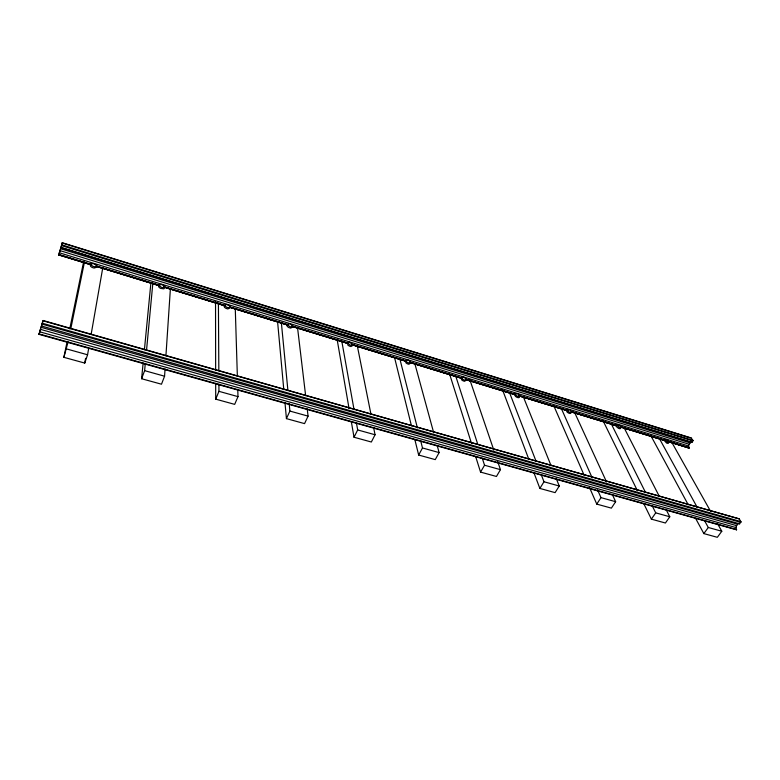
<?xml version="1.0" encoding="UTF-8"?>
<svg xmlns="http://www.w3.org/2000/svg" width="780" height="780" viewBox="0 0 780 780"><rect width="100%" height="100%" fill="white"/><g stroke="black" fill="none" stroke-linecap="round" stroke-linejoin="round"><path stroke-width="1.17" d="M691.216 438.185L693.01 440.524L691.762 442.514L60.996 247.455L58.753 254.943L91.367 264.937M570.823 412.552L570.794 413.302L569.926 413.498L568.552 413.078L567.187 412.201L566.407 410.446M143.13 363.022L141.599 378.729L161.489 384.209L164.57 376.204L165.048 368.989M165.925 355.768L170.41 288.454M141.599 378.729L144.622 370.656L145.294 363.451M146.533 350.259L152.851 283.081M144.417 349.732L150.862 283.286M739.742 523.877L41.506 326.011L41.067 327.308L737.695 524.218A1.677 1.063 -75.2 0 1 739.411 523.828L741 521.869L739.206 518.827L42.968 320.794L39 334.396L40.609 328.633M519.285 396.776L519.197 397.517L518.251 397.712L516.828 397.273L515.453 396.377L514.771 394.631M736.408 529.874L736.037 527.582A2.106 1.336 -75.3 0 1 736.622 525.661L737.695 524.218M67.061 341.933L63.882 357.328L84.747 363.07L87.565 354.783L88.608 348.816M91.114 334.513L102.775 267.745M58.763 254.933L60.567 248.732L690.154 442.904A1.521 0.877 -72.2 0 1 691.616 442.397L691.655 442.455M84.747 363.07L85.585 358.322M60.938 247.738L62.351 242.687L60.703 248.176M41.428 326.42L43.075 320.492L739.342 518.944M63.882 357.328L68.094 341.815M70.785 328.731L84.445 262.139M69.752 328.916L83.694 261.436M465.787 380.406L464.607 381.313L463.115 380.854L461.731 379.948L461.156 378.202M410.212 363.392L408.856 364.27L407.316 363.802L405.922 362.885L405.473 361.15M237.764 389.376L237.988 396.63L234.682 404.372L215.709 399.145L218.956 391.336L218.907 384.091M307.213 408.925L308.071 416.13L304.561 423.618L286.435 418.626L289.897 411.07L289.204 403.874M352.423 345.706L350.902 346.564L349.294 346.066L347.89 345.14L347.568 343.405L291.73 326.313L347.744 343.366M373.62 427.625L375.053 434.762L371.348 442.016L354.023 437.239L357.679 429.936L356.401 422.799M437.209 445.604L439.12 452.595L435.25 459.615L418.665 455.042L422.487 447.964L420.693 440.895M497.708 461.584L500.458 469.657L496.45 476.473L480.558 472.095L484.536 465.231L482.303 458.308M669.152 441.938L689.072 448.022L688.672 446.023A1.921 1.102 -72.3 0 1 689.208 444.278L690.154 442.904M292.305 327.308L290.599 328.127L288.922 327.619L287.508 326.674L286.904 325.65L287.332 324.958M556.072 478.13L559.25 486.018L555.106 492.628L539.877 488.436L543.982 481.767L541.369 475.01M736.603 529.834L39.01 334.357M612.602 495.095L615.644 501.706L611.383 508.131L596.758 504.104L601 497.63L597.558 489.918M665.915 509.233L669.786 516.769L665.418 523.01L651.378 519.139L655.717 512.86L652.45 506.327M717.658 523.877L721.802 531.248L717.337 537.313L703.843 533.598L708.289 527.485L704.779 521.099M229.71 308.149L227.789 308.939L226.054 308.402L224.63 307.437L224.075 306.423L224.601 305.74M689.072 448.022L668.148 441.529M159.052 285.139L161.197 284.398L164.424 285.919L164.921 286.933L162.786 287.683L160.972 287.128L159.052 285.139L96.164 265.951M159.227 285.714L158.603 286.377L159.091 287.401L160.514 288.376L163.839 288.853L164.463 288.181L163.976 287.167M96.418 267.345L94.048 268.057L92.157 267.481L90.724 266.487L90.295 265.473L91.045 264.82M616.98 425.48L616.171 425.695L616.21 426.445L618.413 428.317L619.739 428.727L620.539 428.512L620.5 427.762M66.632 348.952L87.565 354.783M144.622 370.656L164.57 376.204M218.956 391.336L237.988 396.63M289.897 411.07L308.071 416.13M357.679 429.936L375.053 434.762M422.487 447.964L439.12 452.595M484.536 465.231L500.458 469.657M543.982 481.767L559.25 486.018M601 497.63L615.644 501.706M655.717 512.86L669.786 516.769M708.289 527.485L721.802 531.248M39.146 333.908L736.651 529.552M40.433 329.345L736.622 525.661M39.712 331.793L736.037 527.582M42.393 323.242L740.932 521.635M42.139 324.139L740.854 522.385M96.028 266.36L158.935 285.636M164.755 287.42L225.332 305.974M229.993 307.408L287.069 324.889M352.306 344.877L405.892 361.286M409.383 362.359L461.809 378.417M466.469 379.84L515.395 394.836M518.885 395.899L566.641 410.534M571.301 411.967L616.736 425.88M620.227 426.952L664.492 440.515M59.992 250.614L689.208 444.278M59.348 252.778L688.672 446.023M58.88 254.524L91.504 264.527M163.732 286.66L225.478 305.584M230.139 307.018L288.395 324.87M291.886 325.942L347.812 343.073M352.472 344.506L406.068 360.935M409.558 361.998L461.984 378.066M465.485 379.139L515.58 394.495M519.071 395.567L568.006 410.563M571.496 411.635L616.941 425.558M620.432 426.631L664.706 440.203M668.197 441.275L689.169 447.7M58.812 254.699L91.416 264.693M97.237 266.477L158.964 285.392M165.945 287.527L223.012 305.019M229.993 307.154L287.06 324.636M292.88 326.42L347.607 343.2M352.267 344.623L405.834 361.033M410.494 362.466L461.731 378.163M466.391 379.597L515.297 394.582M519.958 396.006L566.533 410.28M572.364 412.064L616.609 425.627M621.27 427.05L665.515 440.612M670.176 442.036L689.003 448.042M58.792 254.836L91.416 264.829M96.077 266.263L158.993 285.538M163.654 286.962L225.4 305.887M230.061 307.31L287.157 324.802M352.404 344.789L406 361.208M409.49 362.281L461.926 378.349M466.586 379.772L515.521 394.768M519.012 395.84L567.947 410.836M571.447 411.898L616.883 425.822M620.383 426.894L664.658 440.456M61.815 244.842L692.962 440.329M61.591 245.632L692.874 440.993M60.986 247.572L691.899 442.406M62.341 242.755L691.645 438.097M62.244 242.999L690.056 437.824M671.483 441.802L710.56 511.251M659.714 439.15L697.164 507.263M650.657 435.328L688.233 504.758M695.75 518.642L703.843 533.598M623.912 427.381L659.285 496.314M611.101 423.54L645.382 492.16M603.047 420.722L637.416 490.708M643.861 503.831L651.378 519.139M574.587 412.435L606.518 481.874M561.249 408.349L592.166 477.789M553.702 405.59L584.181 475.322M589.505 487.5L596.758 504.104M523.39 396.942L551.08 465.719M509.545 392.701L536.143 461.477M502.544 389.902L528.713 458.981M533.861 472.573L539.877 488.436M469.833 379.704L493.789 450.05M455.842 376.447L477.828 444.473M449.456 373.62L471.412 443.128M475.8 457.031L480.558 472.095M414.94 364.036L433.709 432.783M400.023 359.57L417.398 427.927M394.631 357.883L411.43 425.782M414.901 439.832L418.665 455.042M357.23 345.472L371.007 414.531M341.708 340.714L354.052 409.705M337.067 339.144L349.06 408.535M351.331 421.688L354.023 437.239M668.421 442.426L668.509 443.186L667.777 443.41L666.5 443.02L664.19 440.398M297.492 327.269L305.643 395.714M281.327 322.315L287.927 390.683M277.622 322.091L283.793 389.668M285.002 402.938L286.435 418.626M235.268 308.315L237.354 376.067M218.419 303.157L218.829 370.802M215.534 301.87L215.65 369.964M215.68 383.341L215.709 399.145M690.144 441.792A1.521 0.877 -72.1 0 1 689.803 442.319M571.447 411.538L571.418 412.279L570.55 412.483L569.176 412.064L567.811 411.177L567.021 409.432L569.264 409.656L571.447 411.538M519.889 395.733L519.802 396.474L518.856 396.659L517.423 396.22L516.058 395.333L515.365 393.578L517.735 393.841L519.889 395.733M466.372 379.334L465.182 380.24L463.7 379.782L462.316 378.875L461.74 377.13L464.246 377.413L466.372 379.334M410.767 362.29L409.422 363.168L407.881 362.7L406.487 361.774L406.029 360.038L408.681 360.36L410.767 362.29M352.969 344.575L351.439 345.423L349.84 344.926L347.773 342.976L349.303 342.137L352.969 344.575M292.822 326.137L291.106 326.956L289.439 326.44L287.42 324.48L289.136 323.671L292.207 325.123L292.822 326.137M230.197 306.94L228.277 307.729L226.531 307.193L224.562 305.214L226.483 304.434L229.642 305.926L230.197 306.94M96.847 266.068L94.478 266.77L92.576 266.194L90.714 264.186L93.093 263.494L96.408 265.054L96.847 266.068M669.162 442.221L667.144 442.046L664.833 439.433L668.177 440.466L669.162 442.221M621.173 427.518L619.047 427.323L616.804 424.7L620.275 425.773L621.173 427.518"/></g></svg>
